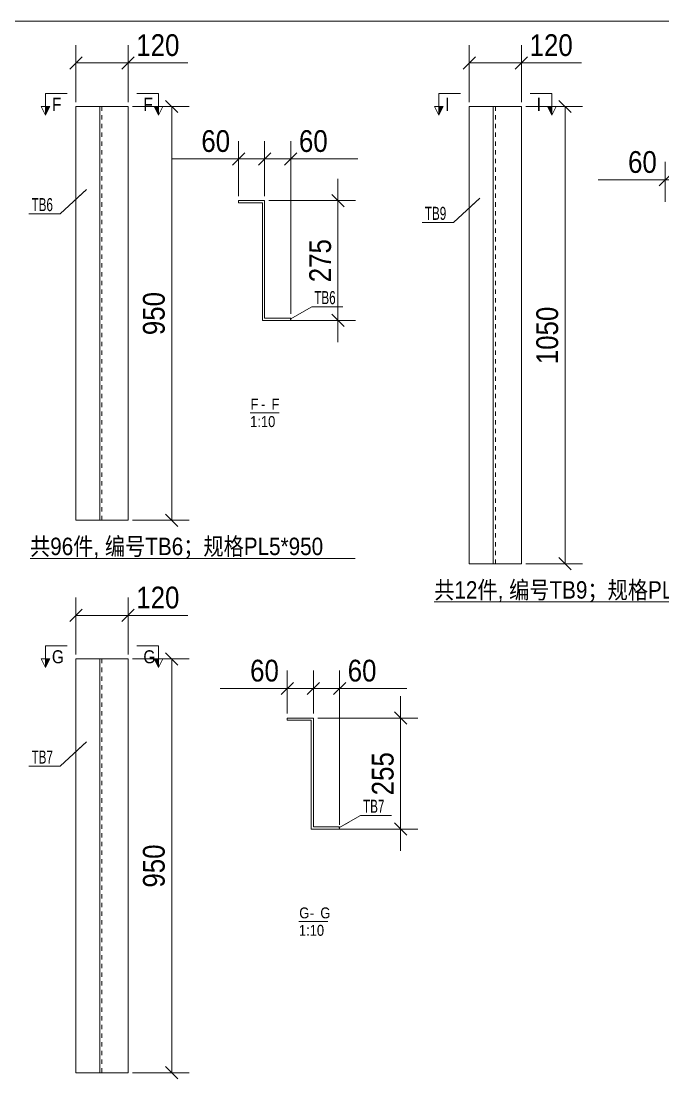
# Model space of a CAD drawing. Header units: inches. Extents: x 0 to 1938, y -2180 to 0.
# Drawn here: x 192.4 to 339.8, y -242.9 to 0 of the extents above; entities that cross this region are included whole.
import ezdxf

# ---------------------------------------------------------------- set-up
doc = ezdxf.new("R2010")
doc.units = ezdxf.units.IN
doc.header["$MEASUREMENT"] = 0
doc.linetypes.add('XKITLINE00', pattern=[0])
doc.linetypes.add('XKITLINE01', pattern=[4, 1, -1, 1, -1])
for name, color, linetype, lineweight in [('DrawingSheet', 5, 'Continuous', 0), ('OtherObjectType', 1, 'Continuous', 0), ('Part', 2, 'Continuous', 0), ('PartMark', 3, 'Continuous', 0), ('Section', 6, 'Continuous', 0), ('Z-DIMENSIONS', 1, 'Continuous', 0)]:
    doc.layers.add(name, color=color, linetype=linetype, lineweight=lineweight)
doc.styles.add('Arial Narrow', font='ARIAL.TTF')
doc.styles.add('romsim', font='ARIAL.TTF')
doc.styles.add('宋体', font='ARIAL.TTF')

# ---------------------------------------------------------------- blocks, each defined once
blk = doc.blocks.new('*A12')
at = {"layer": 'Part', "color": 2, "linetype": 'XKITLINE00', "lineweight": 0}
for p, q in [((219.48, 405.4), (207.48, 405.4)), ((207.48, 405.4), (207.48, 310.4)), ((212.98, 310.4), (212.98, 405.4)), ((219.48, 405.4), (219.48, 310.4)), ((219.48, 310.4), (207.48, 310.4))]:
    blk.add_line(p, q, dxfattribs=at)
at = {"layer": 'Part', "color": 6, "linetype": 'XKITLINE01', "lineweight": 0}
blk.add_line((213.48, 310.4), (213.48, 405.4), dxfattribs=at)
blk = doc.blocks.new('*A13')
at = {"layer": 'Part', "color": 2, "linetype": 'XKITLINE00', "lineweight": 0}
for p, q in [((250.83, 383.8), (244.83, 383.8)), ((244.83, 383.8), (244.83, 383.3)), ((250.83, 356.8), (250.83, 383.8)), ((250.33, 383.3), (244.83, 383.3)), ((250.33, 356.3), (250.33, 383.3)), ((250.33, 356.3), (256.83, 356.3)), ((256.83, 356.8), (250.83, 356.8)), ((256.83, 356.3), (256.83, 356.8))]:
    blk.add_line(p, q, dxfattribs=at)
blk = doc.blocks.new('*A14')
at = {"layer": 'Part', "color": 2, "linetype": 'XKITLINE00', "lineweight": 0}
for p, q in [((262.03, 264.99), (256.03, 264.99)), ((256.03, 264.99), (256.03, 264.49)), ((262.03, 239.99), (262.03, 264.99)), ((261.53, 264.49), (256.03, 264.49)), ((261.53, 239.49), (261.53, 264.49)), ((261.53, 239.49), (268.03, 239.49)), ((268.03, 239.99), (262.03, 239.99)), ((268.03, 239.49), (268.03, 239.99))]:
    blk.add_line(p, q, dxfattribs=at)
blk = doc.blocks.new('*A15')
at = {"layer": 'Part', "color": 2, "linetype": 'XKITLINE00', "lineweight": 0}
for p, q in [((219.48, 278.55), (207.48, 278.55)), ((207.48, 278.55), (207.48, 183.55)), ((212.98, 183.55), (212.98, 278.55)), ((219.48, 278.55), (219.48, 183.55)), ((219.48, 183.55), (207.48, 183.55))]:
    blk.add_line(p, q, dxfattribs=at)
at = {"layer": 'Part', "color": 6, "linetype": 'XKITLINE01', "lineweight": 0}
blk.add_line((213.48, 183.55), (213.48, 278.55), dxfattribs=at)
blk = doc.blocks.new('*A18')
at = {"layer": 'Part', "color": 2, "linetype": 'XKITLINE00', "lineweight": 0}
for p, q in [((309.81, 405.4), (297.81, 405.4)), ((297.81, 405.4), (297.81, 300.4)), ((303.31, 300.4), (303.31, 405.4)), ((309.81, 405.4), (309.81, 300.4)), ((309.81, 300.4), (297.81, 300.4))]:
    blk.add_line(p, q, dxfattribs=at)
at = {"layer": 'Part', "color": 6, "linetype": 'XKITLINE01', "lineweight": 0}
blk.add_line((303.81, 300.4), (303.81, 405.4), dxfattribs=at)
blk = doc.blocks.new('*A32')
at = {"layer": 'DrawingSheet', "color": 5, "linetype": 'XKITLINE00', "lineweight": 0}
blk.add_line((635, 425), (5, 425), dxfattribs=at)
blk = doc.blocks.new('*A85')
at = {"layer": 'OtherObjectType', "color": 6, "linetype": 'XKITLINE00', "lineweight": 0}
blk.add_line((196.95, 301.65), (271.6, 301.65), dxfattribs=at)
at = {"layer": 'OtherObjectType', "color": 3, "style": '宋体', "width": 0.85}
blk.add_text('共96件, 编号TB6；规格PL5*950', height=4, dxfattribs=at).set_placement((196.95, 302.4))
blk = doc.blocks.new('*A86')
at = {"layer": 'Z-DIMENSIONS', "color": 4, "linetype": 'XKITLINE00', "lineweight": 0}
for p, q in [((207.48, 406.4), (207.48, 419.5)), ((219.48, 406.4), (219.48, 419.5)), ((208.9, 416.81), (206.07, 413.99)), ((207.48, 415.4), (219.48, 415.4)), ((220.9, 416.81), (218.07, 413.99)), ((219.48, 415.4), (233.23, 415.4)), ((219.48, 415.4), (233.23, 415.4))]:
    blk.add_line(p, q, dxfattribs=at)
at = {"layer": 'Z-DIMENSIONS', "color": 7}
for p in [(207.48, 415.4), (219.48, 415.4)]:
    blk.add_point(p, dxfattribs=at)
at = {"layer": 'Z-DIMENSIONS', "color": 7, "style": 'Arial Narrow', "width": 0.85}
blk.add_text('120', height=5, dxfattribs=at).set_placement((221.36, 417))
blk = doc.blocks.new('*A87')
at = {"layer": 'Z-DIMENSIONS', "color": 4, "linetype": 'XKITLINE00', "lineweight": 0}
for p, q in [((228.07, 406.81), (230.9, 403.99)), ((220.48, 405.4), (233.48, 405.4)), ((229.48, 310.4), (229.48, 405.4)), ((228.07, 311.81), (230.9, 308.99)), ((220.48, 310.4), (233.48, 310.4))]:
    blk.add_line(p, q, dxfattribs=at)
at = {"layer": 'Z-DIMENSIONS', "color": 7}
for p in [(229.48, 405.4), (229.48, 310.4)]:
    blk.add_point(p, dxfattribs=at)
at = {"layer": 'Z-DIMENSIONS', "color": 7, "style": 'Arial Narrow', "width": 0.85}
blk.add_text('950', height=5, rotation=90.0002, dxfattribs=at).set_placement((227.88, 352.9))
blk = doc.blocks.new('*A88')
at = {"layer": 'Section'}
for points in [[(201.48, 405.4), (200.48, 403.4), (200.48, 405.4)], [(226.48, 405.4), (226.48, 403.4), (225.48, 405.4)]]:
    blk.add_hatch(color=6, dxfattribs=at).paths.add_polyline_path(points, flags=17)
at = {"layer": 'Section', "color": 6, "linetype": 'XKITLINE00', "lineweight": 0}
for p, q in [((200.48, 408.4), (205.48, 408.4)), ((200.48, 408.4), (200.48, 403.4)), ((226.48, 408.4), (221.48, 408.4)), ((226.48, 408.4), (226.48, 403.4)), ((200.48, 403.4), (199.48, 405.4)), ((201.48, 405.4), (199.48, 405.4)), ((200.48, 403.4), (201.48, 405.4)), ((225.48, 405.4), (227.48, 405.4)), ((226.48, 403.4), (225.48, 405.4)), ((227.48, 405.4), (226.48, 403.4))]:
    blk.add_line(p, q, dxfattribs=at)
at = {"layer": 'Section', "color": 6, "style": '宋体', "width": 0.85}
for p in [(201.98, 404.4), (222.98, 404.4)]:
    blk.add_text('F', height=3, dxfattribs=at).set_placement(p)
blk = doc.blocks.new('*A89')
at = {"layer": 'PartMark', "color": 4, "linetype": 'XKITLINE00', "lineweight": 0}
for p, q in [((209.91, 386.37), (203.85, 380.77)), ((208.08, 384.67), (209.91, 386.37)), ((196.71, 380.77), (203.85, 380.77))]:
    blk.add_line(p, q, dxfattribs=at)
at = {"layer": 'PartMark', "color": 1, "style": 'romsim', "width": 0.6375}
blk.add_text('TB6', height=3, dxfattribs=at).set_placement((197.31, 381.37))
blk = doc.blocks.new('*A90')
at = {"layer": 'Z-DIMENSIONS', "color": 4, "linetype": 'XKITLINE00', "lineweight": 0}
for p, q in [((267.67, 383.8), (267.67, 388.8)), ((251.83, 383.8), (271.67, 383.8)), ((266.25, 385.21), (269.08, 382.38)), ((267.67, 356.3), (267.67, 383.8)), ((266.25, 357.71), (269.08, 354.88)), ((256.32, 356.3), (271.67, 356.3)), ((267.67, 356.3), (267.67, 351.3))]:
    blk.add_line(p, q, dxfattribs=at)
at = {"layer": 'Z-DIMENSIONS', "color": 7}
for p in [(267.67, 383.8), (267.67, 356.3)]:
    blk.add_point(p, dxfattribs=at)
at = {"layer": 'Z-DIMENSIONS', "color": 7, "style": 'Arial Narrow', "width": 0.85}
blk.add_text('275', height=5, rotation=90.0002, dxfattribs=at).set_placement((266.07, 365.05))
blk = doc.blocks.new('*A91')
at = {"layer": 'Z-DIMENSIONS', "color": 4, "linetype": 'XKITLINE00', "lineweight": 0}
for p, q in [((244.83, 384.8), (244.83, 397.47)), ((250.83, 384.8), (250.83, 397.47)), ((246.25, 394.78), (243.42, 391.95)), ((252.25, 394.78), (249.42, 391.95)), ((244.83, 393.37), (229.42, 393.37)), ((244.83, 393.37), (234.42, 393.37)), ((244.83, 393.37), (250.83, 393.37)), ((250.83, 393.37), (255.83, 393.37))]:
    blk.add_line(p, q, dxfattribs=at)
at = {"layer": 'Z-DIMENSIONS', "color": 7}
for p in [(244.83, 393.37), (250.83, 393.37)]:
    blk.add_point(p, dxfattribs=at)
at = {"layer": 'Z-DIMENSIONS', "color": 7, "style": 'Arial Narrow', "width": 0.85}
blk.add_text('60', height=5, dxfattribs=at).set_placement((236.29, 394.97))
blk = doc.blocks.new('*A92')
at = {"layer": 'Z-DIMENSIONS', "color": 4, "linetype": 'XKITLINE00', "lineweight": 0}
for p, q in [((250.83, 384.8), (250.83, 397.47)), ((256.83, 357.8), (256.83, 397.47)), ((252.25, 394.78), (249.42, 391.95)), ((258.25, 394.78), (255.42, 391.95)), ((250.83, 393.37), (245.83, 393.37)), ((250.83, 393.37), (256.83, 393.37)), ((256.83, 393.37), (267.25, 393.37)), ((256.83, 393.37), (272.25, 393.37))]:
    blk.add_line(p, q, dxfattribs=at)
at = {"layer": 'Z-DIMENSIONS', "color": 7}
for p in [(250.83, 393.37), (256.83, 393.37)]:
    blk.add_point(p, dxfattribs=at)
at = {"layer": 'Z-DIMENSIONS', "color": 7, "style": 'Arial Narrow', "width": 0.85}
blk.add_text('60', height=5, dxfattribs=at).set_placement((258.71, 394.97))
blk = doc.blocks.new('*A93')
at = {"layer": 'PartMark', "color": 4, "linetype": 'XKITLINE00', "lineweight": 0}
for p, q in [((256.69, 356.57), (261.64, 359.42)), ((258.85, 357.82), (256.69, 356.57)), ((261.64, 359.42), (268.78, 359.42))]:
    blk.add_line(p, q, dxfattribs=at)
at = {"layer": 'PartMark', "color": 4, "style": 'romsim', "width": 0.6375}
blk.add_text('TB6', height=3, dxfattribs=at).set_placement((262.24, 360.02))
blk = doc.blocks.new('*A94')
at = {"layer": 'OtherObjectType', "color": 6, "linetype": 'XKITLINE00', "lineweight": 0}
blk.add_line((247.5, 335.05), (254.17, 335.05), dxfattribs=at)
at = {"layer": 'OtherObjectType', "color": 6, "style": 'Arial Narrow', "width": 0.85}
for s, p in [('F', (247.58, 335.8)), ('F', (252.42, 335.8)), ('-', (250, 335.8)), ('1:10', (247.5, 331.8))]:
    blk.add_text(s, height=2.5, dxfattribs=at).set_placement(p)
blk = doc.blocks.new('*A96')
at = {"layer": 'Z-DIMENSIONS', "color": 4, "linetype": 'XKITLINE00', "lineweight": 0}
for p, q in [((282.04, 264.99), (282.04, 269.99)), ((263.03, 264.99), (286.04, 264.99)), ((280.62, 266.41), (283.45, 263.58)), ((282.04, 239.49), (282.04, 264.99)), ((280.62, 240.91), (283.45, 238.08)), ((265.78, 239.49), (286.04, 239.49)), ((282.04, 239.49), (282.04, 234.49))]:
    blk.add_line(p, q, dxfattribs=at)
at = {"layer": 'Z-DIMENSIONS', "color": 7}
for p in [(282.04, 264.99), (282.04, 239.49)]:
    blk.add_point(p, dxfattribs=at)
at = {"layer": 'Z-DIMENSIONS', "color": 7, "style": 'Arial Narrow', "width": 0.85}
blk.add_text('255', height=5, rotation=90.0002, dxfattribs=at).set_placement((280.44, 247.24))
blk = doc.blocks.new('*A97')
at = {"layer": 'Z-DIMENSIONS', "color": 4, "linetype": 'XKITLINE00', "lineweight": 0}
for p, q in [((256.03, 265.99), (256.03, 275.87)), ((262.03, 265.99), (262.03, 275.87)), ((257.45, 273.18), (254.62, 270.35)), ((263.45, 273.18), (260.62, 270.35)), ((256.03, 271.77), (240.62, 271.77)), ((256.03, 271.77), (245.62, 271.77)), ((256.03, 271.77), (262.03, 271.77)), ((262.03, 271.77), (267.03, 271.77))]:
    blk.add_line(p, q, dxfattribs=at)
at = {"layer": 'Z-DIMENSIONS', "color": 7}
for p in [(256.03, 271.77), (262.03, 271.77)]:
    blk.add_point(p, dxfattribs=at)
at = {"layer": 'Z-DIMENSIONS', "color": 7, "style": 'Arial Narrow', "width": 0.85}
blk.add_text('60', height=5, dxfattribs=at).set_placement((247.49, 273.37))
blk = doc.blocks.new('*A98')
at = {"layer": 'Z-DIMENSIONS', "color": 4, "linetype": 'XKITLINE00', "lineweight": 0}
for p, q in [((262.03, 265.99), (262.03, 275.87)), ((268.03, 240.49), (268.03, 275.87)), ((263.45, 273.18), (260.62, 270.35)), ((269.45, 273.18), (266.62, 270.35)), ((262.03, 271.77), (257.03, 271.77)), ((262.03, 271.77), (268.03, 271.77)), ((268.03, 271.77), (278.45, 271.77)), ((268.03, 271.77), (283.45, 271.77))]:
    blk.add_line(p, q, dxfattribs=at)
at = {"layer": 'Z-DIMENSIONS', "color": 7}
for p in [(262.03, 271.77), (268.03, 271.77)]:
    blk.add_point(p, dxfattribs=at)
at = {"layer": 'Z-DIMENSIONS', "color": 7, "style": 'Arial Narrow', "width": 0.85}
blk.add_text('60', height=5, dxfattribs=at).set_placement((269.91, 273.37))
blk = doc.blocks.new('*A99')
at = {"layer": 'PartMark', "color": 4, "linetype": 'XKITLINE00', "lineweight": 0}
for p, q in [((267.88, 239.77), (272.83, 242.62)), ((270.05, 241.01), (267.88, 239.77)), ((272.83, 242.62), (279.97, 242.62))]:
    blk.add_line(p, q, dxfattribs=at)
at = {"layer": 'PartMark', "color": 4, "style": 'romsim', "width": 0.6375}
blk.add_text('TB7', height=3, dxfattribs=at).set_placement((273.43, 243.22))
blk = doc.blocks.new('*A100')
at = {"layer": 'OtherObjectType', "color": 6, "linetype": 'XKITLINE00', "lineweight": 0}
blk.add_line((258.7, 218.24), (265.37, 218.24), dxfattribs=at)
at = {"layer": 'OtherObjectType', "color": 6, "style": 'Arial Narrow', "width": 0.85}
for s, p in [('G', (258.78, 218.99)), ('G', (263.62, 218.99)), ('-', (261.2, 218.99)), ('1:10', (258.7, 214.99))]:
    blk.add_text(s, height=2.5, dxfattribs=at).set_placement(p)
blk = doc.blocks.new('*A101')
at = {"layer": 'Z-DIMENSIONS', "color": 4, "linetype": 'XKITLINE00', "lineweight": 0}
for p, q in [((207.48, 279.55), (207.48, 292.65)), ((219.48, 279.55), (219.48, 292.65)), ((208.9, 289.96), (206.07, 287.14)), ((220.9, 289.96), (218.07, 287.14)), ((207.48, 288.55), (219.48, 288.55)), ((219.48, 288.55), (233.23, 288.55)), ((219.48, 288.55), (233.23, 288.55))]:
    blk.add_line(p, q, dxfattribs=at)
at = {"layer": 'Z-DIMENSIONS', "color": 7}
for p in [(207.48, 288.55), (219.48, 288.55)]:
    blk.add_point(p, dxfattribs=at)
at = {"layer": 'Z-DIMENSIONS', "color": 7, "style": 'Arial Narrow', "width": 0.85}
blk.add_text('120', height=5, dxfattribs=at).set_placement((221.36, 290.15))
blk = doc.blocks.new('*A102')
at = {"layer": 'Z-DIMENSIONS', "color": 4, "linetype": 'XKITLINE00', "lineweight": 0}
for p, q in [((228.07, 279.96), (230.9, 277.14)), ((220.48, 278.55), (233.48, 278.55)), ((229.48, 183.55), (229.48, 278.55)), ((228.07, 184.96), (230.9, 182.14)), ((220.48, 183.55), (233.48, 183.55))]:
    blk.add_line(p, q, dxfattribs=at)
at = {"layer": 'Z-DIMENSIONS', "color": 7}
for p in [(229.48, 278.55), (229.48, 183.55)]:
    blk.add_point(p, dxfattribs=at)
at = {"layer": 'Z-DIMENSIONS', "color": 7, "style": 'Arial Narrow', "width": 0.85}
blk.add_text('950', height=5, rotation=90.0002, dxfattribs=at).set_placement((227.88, 226.05))
blk = doc.blocks.new('*A103')
at = {"layer": 'Section'}
for points in [[(201.48, 278.55), (200.48, 276.55), (200.48, 278.55)], [(226.48, 278.55), (226.48, 276.55), (225.48, 278.55)]]:
    blk.add_hatch(color=6, dxfattribs=at).paths.add_polyline_path(points, flags=17)
at = {"layer": 'Section', "color": 6, "linetype": 'XKITLINE00', "lineweight": 0}
for p, q in [((200.48, 281.55), (205.48, 281.55)), ((200.48, 281.55), (200.48, 276.55)), ((226.48, 281.55), (221.48, 281.55)), ((226.48, 281.55), (226.48, 276.55)), ((200.48, 276.55), (199.48, 278.55)), ((201.48, 278.55), (199.48, 278.55)), ((200.48, 276.55), (201.48, 278.55)), ((225.48, 278.55), (227.48, 278.55)), ((226.48, 276.55), (225.48, 278.55)), ((227.48, 278.55), (226.48, 276.55))]:
    blk.add_line(p, q, dxfattribs=at)
at = {"layer": 'Section', "color": 6, "style": '宋体', "width": 0.85}
for p in [(201.98, 277.55), (222.98, 277.55)]:
    blk.add_text('G', height=3, dxfattribs=at).set_placement(p)
blk = doc.blocks.new('*A104')
at = {"layer": 'PartMark', "color": 4, "linetype": 'XKITLINE00', "lineweight": 0}
for p, q in [((209.91, 259.52), (203.85, 253.92)), ((208.08, 257.82), (209.91, 259.52)), ((196.71, 253.92), (203.85, 253.92))]:
    blk.add_line(p, q, dxfattribs=at)
at = {"layer": 'PartMark', "color": 1, "style": 'romsim', "width": 0.6375}
blk.add_text('TB7', height=3, dxfattribs=at).set_placement((197.31, 254.52))
blk = doc.blocks.new('*A115')
at = {"layer": 'OtherObjectType', "color": 6, "linetype": 'XKITLINE00', "lineweight": 0}
blk.add_line((289.77, 291.65), (367.09, 291.65), dxfattribs=at)
at = {"layer": 'OtherObjectType', "color": 3, "style": '宋体', "width": 0.85}
blk.add_text('共12件, 编号TB9；规格PL5*1050', height=4, dxfattribs=at).set_placement((289.77, 292.4))
blk = doc.blocks.new('*A116')
at = {"layer": 'Z-DIMENSIONS', "color": 4, "linetype": 'XKITLINE00', "lineweight": 0}
for p, q in [((297.81, 406.4), (297.81, 419.5)), ((309.81, 406.4), (309.81, 419.5)), ((299.22, 416.81), (296.39, 413.99)), ((297.81, 415.4), (309.81, 415.4)), ((311.22, 416.81), (308.39, 413.99)), ((309.81, 415.4), (323.56, 415.4)), ((309.81, 415.4), (323.56, 415.4))]:
    blk.add_line(p, q, dxfattribs=at)
at = {"layer": 'Z-DIMENSIONS', "color": 7}
for p in [(297.81, 415.4), (309.81, 415.4)]:
    blk.add_point(p, dxfattribs=at)
at = {"layer": 'Z-DIMENSIONS', "color": 7, "style": 'Arial Narrow', "width": 0.85}
blk.add_text('120', height=5, dxfattribs=at).set_placement((311.68, 417))
blk = doc.blocks.new('*A117')
at = {"layer": 'Z-DIMENSIONS', "color": 4, "linetype": 'XKITLINE00', "lineweight": 0}
for p, q in [((318.39, 406.81), (321.22, 403.99)), ((310.81, 405.4), (323.81, 405.4)), ((319.81, 300.4), (319.81, 405.4)), ((318.39, 301.81), (321.22, 298.99)), ((310.81, 300.4), (323.81, 300.4))]:
    blk.add_line(p, q, dxfattribs=at)
at = {"layer": 'Z-DIMENSIONS', "color": 7}
for p in [(319.81, 405.4), (319.81, 300.4)]:
    blk.add_point(p, dxfattribs=at)
at = {"layer": 'Z-DIMENSIONS', "color": 7, "style": 'Arial Narrow', "width": 0.85}
blk.add_text('1050', height=5, rotation=90.0002, dxfattribs=at).set_placement((318.21, 346.23))
blk = doc.blocks.new('*A118')
at = {"layer": 'Section'}
for points in [[(291.81, 405.4), (290.81, 403.4), (290.81, 405.4)], [(316.81, 405.4), (316.81, 403.4), (315.81, 405.4)]]:
    blk.add_hatch(color=6, dxfattribs=at).paths.add_polyline_path(points, flags=17)
at = {"layer": 'Section', "color": 6, "linetype": 'XKITLINE00', "lineweight": 0}
for p, q in [((290.81, 408.4), (295.81, 408.4)), ((290.81, 408.4), (290.81, 403.4)), ((316.81, 408.4), (311.81, 408.4)), ((316.81, 408.4), (316.81, 403.4)), ((290.81, 403.4), (289.81, 405.4)), ((291.81, 405.4), (289.81, 405.4)), ((290.81, 403.4), (291.81, 405.4)), ((315.81, 405.4), (317.81, 405.4)), ((316.81, 403.4), (315.81, 405.4)), ((317.81, 405.4), (316.81, 403.4))]:
    blk.add_line(p, q, dxfattribs=at)
at = {"layer": 'Section', "color": 6, "style": '宋体', "width": 0.85}
for p in [(292.31, 404.4), (313.31, 404.4)]:
    blk.add_text('I', height=3, dxfattribs=at).set_placement(p)
blk = doc.blocks.new('*A119')
at = {"layer": 'PartMark', "color": 4, "linetype": 'XKITLINE00', "lineweight": 0}
for p, q in [((300.24, 384.37), (294.17, 378.77)), ((298.4, 382.67), (300.24, 384.37)), ((287.03, 378.77), (294.17, 378.77))]:
    blk.add_line(p, q, dxfattribs=at)
at = {"layer": 'PartMark', "color": 1, "style": 'romsim', "width": 0.6375}
blk.add_text('TB9', height=3, dxfattribs=at).set_placement((287.63, 379.37))
blk = doc.blocks.new('*A121')
at = {"layer": 'Z-DIMENSIONS', "color": 4, "linetype": 'XKITLINE00', "lineweight": 0}
for p, q in [((342.82, 383.49), (342.82, 392.66)), ((348.82, 383.49), (348.82, 392.66)), ((344.24, 389.98), (341.41, 387.15)), ((350.24, 389.98), (347.41, 387.15)), ((342.82, 388.56), (327.41, 388.56)), ((342.82, 388.56), (332.41, 388.56)), ((342.82, 388.56), (348.82, 388.56)), ((348.82, 388.56), (353.82, 388.56))]:
    blk.add_line(p, q, dxfattribs=at)
at = {"layer": 'Z-DIMENSIONS', "color": 7}
for p in [(342.82, 388.56), (348.82, 388.56)]:
    blk.add_point(p, dxfattribs=at)
at = {"layer": 'Z-DIMENSIONS', "color": 7, "style": 'Arial Narrow', "width": 0.85}
blk.add_text('60', height=5, dxfattribs=at).set_placement((334.28, 390.16))
blk = doc.blocks.new('P详图~001 (PL5ｍｍ踏步)')
at = {"lineweight": 0}
for name in ['*A32', '*A86', '*A116', '*A88', '*A118', '*A87', '*A117', '*A12', '*A18', '*A91', '*A92', '*A121', '*A90', '*A13', '*A94', '*A85', '*A115', '*A101', '*A103', '*A102', '*A15', '*A97', '*A98', '*A96', '*A14', '*A100']:
    blk.add_blockref(name, (0, 0), dxfattribs=at)
at = {"layer": 'PartMark', "lineweight": 0}
for name in ['*A89', '*A119', '*A93', '*A104', '*A99']:
    blk.add_blockref(name, (0, 0), dxfattribs=at)

msp = doc.modelspace()

# ---------------------------------------------------------------- block references
msp.add_blockref('P详图~001 (PL5ｍｍ踏步)', (-2.5, -425))

doc.saveas('drawing.dxf')
